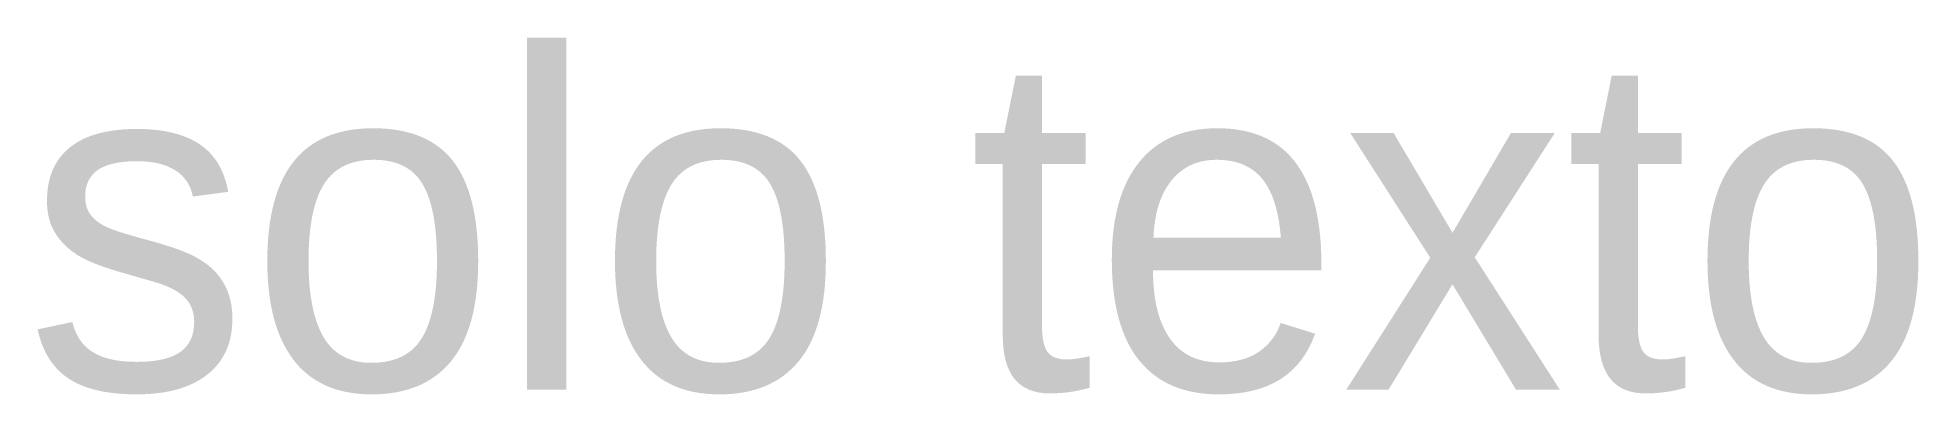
# Model space of a CAD drawing. Header units: metres. Extents: x 0.1 to 14.2, y 0 to 2.6.
import ezdxf

# ---------------------------------------------------------------- set-up
doc = ezdxf.new("R2010")
doc.units = ezdxf.units.M

msp = doc.modelspace()

# ---------------------------------------------------------------- texts
msp.add_text('solo texto', height=2.5).set_placement((0, 0))

doc.saveas('drawing.dxf')
